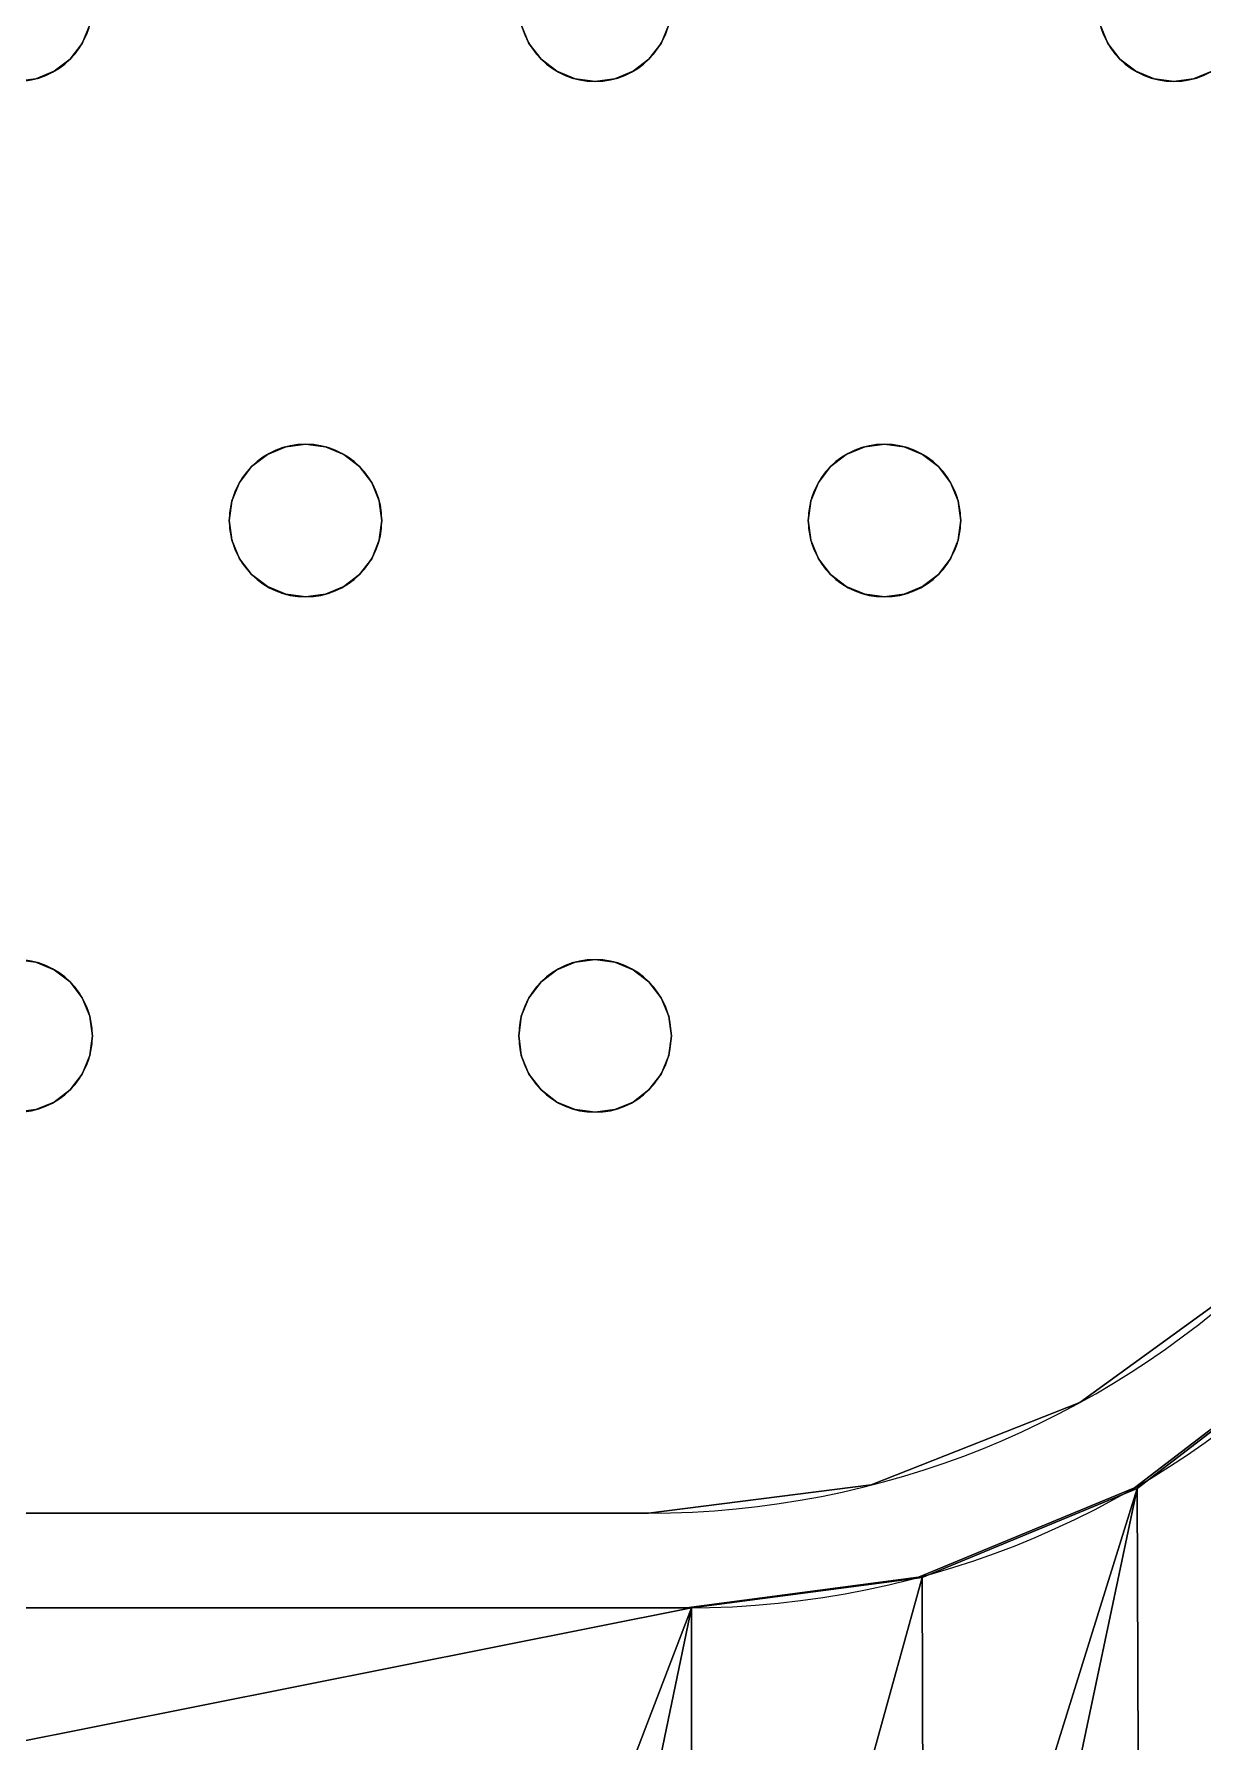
# Model space of a CAD drawing. Header units: millimetres. Extents: x -1 to 1601, y -701 to 1.
# Drawn here: x 1443.1 to 1504.3, y -405 to -315.5 of the extents above; entities that cross this region are included whole.
import ezdxf

# ---------------------------------------------------------------- set-up
doc = ezdxf.new("R2010")
doc.units = ezdxf.units.MM
doc.layers.add('IQ_200_3D', color=1, linetype='Continuous')
doc.layers.add('IQ_204_2D', color=7, linetype='Continuous')

msp = doc.modelspace()

# ---------------------------------------------------------------- linework, layer by layer
at = {"layer": 'IQ_200_3D', "lineweight": 18}
for points, invisible_edges in [([(122.762, -68.034, 850), (1477.238, -68.034, 850), (1477.238, -397.966, 850), (122.762, -397.966, 850)], 10), ([(122.762, -68.034, 860), (122.762, -397.966, 860), (1477.238, -397.966, 860), (1477.238, -68.034, 860)], 5), ([(1524.204, -351, 850), (1489.393, -396.366, 850), (1477.238, -397.966, 850), (1477.238, -68.034, 850)], 13), ([(1477.238, -68.034, 850), (1489.393, -69.634, 850), (1524.204, -115, 850), (1524.204, -351, 850)], 10), ([(1477.238, -397.966, 860), (1524.204, -351, 860), (1524.204, -115, 860), (1477.238, -68.034, 860)], 13), ([(1445.582, -316, 890), (1445.981, -315.035, 890), (1445.981, -315.035, 888), (1445.582, -316, 888)], 10), ([(1445.582, -316, 888), (1445.981, -315.035, 888), (1468.587, -315.035, 888), (1468.987, -316, 888)], 10), ([(1468.587, -315.035, 890), (1445.981, -315.035, 890), (1445.582, -316, 890), (1468.987, -316, 890)], 5), ([(1468.587, -315.035, 890), (1468.987, -316, 890), (1468.987, -316, 888), (1468.587, -315.035, 888)], 10), ([(1475.915, -316, 890), (1476.315, -315.035, 890), (1476.315, -315.035, 888), (1475.915, -316, 888)], 10), ([(1475.915, -316, 888), (1476.315, -315.035, 888), (1498.921, -315.035, 888), (1499.32, -316, 888)], 10), ([(1475.915, -316, 890), (1499.32, -316, 890), (1498.921, -315.035, 890), (1476.315, -315.035, 890)], 5), ([(1498.921, -315.035, 890), (1499.32, -316, 890), (1499.32, -316, 888), (1498.921, -315.035, 888)], 10), ([(1444.946, -316.828, 890), (1445.582, -316, 890), (1445.582, -316, 888), (1444.946, -316.828, 888)], 10), ([(1457.284, -337, 888), (1444.946, -316.828, 888), (1445.582, -316, 888), (1468.987, -316, 888)], 13), ([(1457.284, -337, 890), (1445.582, -316, 890), (1444.946, -316.828, 890), (1456.249, -337.136, 890)], 5), ([(1457.284, -337, 890), (1469.623, -316.828, 890), (1468.987, -316, 890), (1445.582, -316, 890)], 13), ([(1469.623, -316.828, 888), (1458.32, -337.136, 888), (1457.284, -337, 888), (1468.987, -316, 888)], 5), ([(1468.987, -316, 890), (1469.623, -316.828, 890), (1469.623, -316.828, 888), (1468.987, -316, 888)], 10), ([(1475.279, -316.828, 890), (1475.915, -316, 890), (1475.915, -316, 888), (1475.279, -316.828, 888)], 10), ([(1487.618, -337, 888), (1475.279, -316.828, 888), (1475.915, -316, 888), (1499.32, -316, 888)], 13), ([(1487.618, -337, 890), (1499.32, -316, 890), (1475.915, -316, 890), (1475.279, -316.828, 890)], 11), ([(1499.956, -316.828, 888), (1488.653, -337.136, 888), (1487.618, -337, 888), (1499.32, -316, 888)], 5), ([(1499.956, -316.828, 890), (1499.32, -316, 890), (1487.618, -337, 890)], 14), ([(1499.32, -316, 890), (1499.956, -316.828, 890), (1499.956, -316.828, 888), (1499.32, -316, 888)], 10), ([(1443.153, -317.864, 890), (1444.118, -317.464, 890), (1444.118, -317.464, 888), (1443.153, -317.864, 888)], 10), ([(1443.153, -317.864, 888), (1444.118, -317.464, 888), (1455.284, -337.536, 888), (1454.456, -338.172, 888)], 10), ([(1455.284, -337.536, 890), (1444.118, -317.464, 890), (1443.153, -317.864, 890), (1454.456, -338.172, 890)], 5), ([(1444.118, -317.464, 890), (1444.946, -316.828, 890), (1444.946, -316.828, 888), (1444.118, -317.464, 888)], 10), ([(1444.118, -317.464, 888), (1444.946, -316.828, 888), (1456.249, -337.136, 888), (1455.284, -337.536, 888)], 10), ([(1456.249, -337.136, 890), (1444.946, -316.828, 890), (1444.118, -317.464, 890), (1455.284, -337.536, 890)], 5), ([(1457.284, -337, 888), (1456.249, -337.136, 888), (1444.946, -316.828, 888)], 14), ([(1458.32, -337.136, 890), (1470.451, -317.464, 890), (1469.623, -316.828, 890), (1457.284, -337, 890)], 5), ([(1470.451, -317.464, 888), (1459.284, -337.536, 888), (1458.32, -337.136, 888), (1469.623, -316.828, 888)], 5), ([(1459.284, -337.536, 890), (1471.416, -317.864, 890), (1470.451, -317.464, 890), (1458.32, -337.136, 890)], 5), ([(1459.284, -337.536, 888), (1470.451, -317.464, 888), (1471.416, -317.864, 888)], 13), ([(1469.623, -316.828, 890), (1470.451, -317.464, 890), (1470.451, -317.464, 888), (1469.623, -316.828, 888)], 10), ([(1470.451, -317.464, 890), (1471.416, -317.864, 890), (1471.416, -317.864, 888), (1470.451, -317.464, 888)], 10), ([(1473.486, -317.864, 890), (1474.451, -317.464, 890), (1474.451, -317.464, 888), (1473.486, -317.864, 888)], 10), ([(1485.618, -337.536, 888), (1473.486, -317.864, 888), (1474.451, -317.464, 888), (1486.582, -337.136, 888)], 5), ([(1474.451, -317.464, 890), (1473.486, -317.864, 890), (1485.618, -337.536, 890), (1486.582, -337.136, 890)], 10), ([(1474.451, -317.464, 890), (1475.279, -316.828, 890), (1475.279, -316.828, 888), (1474.451, -317.464, 888)], 10), ([(1486.582, -337.136, 888), (1474.451, -317.464, 888), (1475.279, -316.828, 888), (1487.618, -337, 888)], 5), ([(1486.582, -337.136, 890), (1487.618, -337, 890), (1475.279, -316.828, 890), (1474.451, -317.464, 890)], 10), ([(1488.653, -337.136, 890), (1500.784, -317.464, 890), (1499.956, -316.828, 890), (1487.618, -337, 890)], 5), ([(1488.653, -337.136, 888), (1499.956, -316.828, 888), (1500.784, -317.464, 888), (1489.618, -337.536, 888)], 5), ([(1500.784, -317.464, 890), (1488.653, -337.136, 890), (1489.618, -337.536, 890), (1501.749, -317.864, 890)], 5), ([(1489.618, -337.536, 888), (1500.784, -317.464, 888), (1501.749, -317.864, 888), (1490.446, -338.172, 888)], 5), ([(1503.82, -317.864, 888), (1504.784, -317.464, 888), (1522.151, -349.072, 888), (1491.481, -339.965, 888)], 14), ([(1522.151, -349.072, 890), (1504.784, -317.464, 890), (1503.82, -317.864, 890), (1491.481, -339.965, 890)], 13), ([(1499.956, -316.828, 890), (1500.784, -317.464, 890), (1500.784, -317.464, 888), (1499.956, -316.828, 888)], 10), ([(1500.784, -317.464, 890), (1501.749, -317.864, 890), (1501.749, -317.864, 888), (1500.784, -317.464, 888)], 10), ([(1503.82, -317.864, 890), (1504.784, -317.464, 890), (1504.784, -317.464, 888), (1503.82, -317.864, 888)], 10), ([(1453.82, -339, 888), (1430.815, -339.965, 888), (1430.415, -339, 888), (1442.118, -318, 888)], 13), ([(1430.415, -339, 890), (1430.815, -339.965, 890), (1453.82, -339, 890), (1442.118, -318, 890)], 14), ([(1443.153, -317.864, 888), (1442.118, -318, 888), (1442.118, -318, 890), (1443.153, -317.864, 890)], 10), ([(1442.118, -318, 888), (1443.153, -317.864, 888), (1454.456, -338.172, 888), (1453.82, -339, 888)], 10), ([(1454.456, -338.172, 890), (1443.153, -317.864, 890), (1442.118, -318, 890), (1453.82, -339, 890)], 5), ([(1460.113, -338.172, 888), (1459.284, -337.536, 888), (1471.416, -317.864, 888), (1472.451, -318, 888)], 10), ([(1460.113, -338.172, 890), (1471.416, -317.864, 890), (1459.284, -337.536, 890)], 3), ([(1472.451, -318, 890), (1471.416, -317.864, 890), (1460.113, -338.172, 890), (1460.748, -339, 890)], 10), ([(1460.748, -339, 888), (1460.113, -338.172, 888), (1472.451, -318, 888), (1484.153, -339, 888)], 14), ([(1472.451, -318, 890), (1460.748, -339, 890), (1484.153, -339, 890), (1484.789, -338.172, 890)], 11), ([(1472.451, -318, 888), (1471.416, -317.864, 888), (1471.416, -317.864, 890), (1472.451, -318, 890)], 10), ([(1473.486, -317.864, 888), (1472.451, -318, 888), (1472.451, -318, 890), (1473.486, -317.864, 890)], 10), ([(1472.451, -318, 888), (1473.486, -317.864, 888), (1484.789, -338.172, 888), (1484.153, -339, 888)], 10), ([(1473.486, -317.864, 890), (1472.451, -318, 890), (1484.789, -338.172, 890), (1485.618, -337.536, 890)], 10), ([(1484.789, -338.172, 888), (1473.486, -317.864, 888), (1485.618, -337.536, 888)], 3), ([(1501.749, -317.864, 890), (1489.618, -337.536, 890), (1490.446, -338.172, 890)], 13), ([(1502.784, -318, 888), (1503.82, -317.864, 888), (1491.082, -339, 888), (1490.446, -338.172, 888)], 10), ([(1502.784, -318, 888), (1490.446, -338.172, 888), (1501.749, -317.864, 888)], 3), ([(1490.446, -338.172, 890), (1491.082, -339, 890), (1502.784, -318, 890), (1501.749, -317.864, 890)], 10), ([(1491.082, -339, 888), (1503.82, -317.864, 888), (1491.481, -339.965, 888)], 3), ([(1491.082, -339, 890), (1491.481, -339.965, 890), (1503.82, -317.864, 890), (1502.784, -318, 890)], 10), ([(1502.784, -318, 888), (1501.749, -317.864, 888), (1501.749, -317.864, 890), (1502.784, -318, 890)], 10), ([(1503.82, -317.864, 888), (1502.784, -318, 888), (1502.784, -318, 890), (1503.82, -317.864, 890)], 10), ([(1456.249, -337.136, 890), (1455.284, -337.536, 890), (1455.284, -337.536, 888), (1456.249, -337.136, 888)], 10), ([(1456.249, -337.136, 888), (1457.284, -337, 888), (1457.284, -337, 890), (1456.249, -337.136, 890)], 10), ([(1457.284, -337, 888), (1458.32, -337.136, 888), (1458.32, -337.136, 890), (1457.284, -337, 890)], 10), ([(1459.284, -337.536, 890), (1458.32, -337.136, 890), (1458.32, -337.136, 888), (1459.284, -337.536, 888)], 10), ([(1486.582, -337.136, 890), (1485.618, -337.536, 890), (1485.618, -337.536, 888), (1486.582, -337.136, 888)], 10), ([(1486.582, -337.136, 888), (1487.618, -337, 888), (1487.618, -337, 890), (1486.582, -337.136, 890)], 10), ([(1487.618, -337, 888), (1488.653, -337.136, 888), (1488.653, -337.136, 890), (1487.618, -337, 890)], 10), ([(1489.618, -337.536, 890), (1488.653, -337.136, 890), (1488.653, -337.136, 888), (1489.618, -337.536, 888)], 10), ([(1454.456, -338.172, 890), (1453.82, -339, 890), (1453.82, -339, 888), (1454.456, -338.172, 888)], 10), ([(1455.284, -337.536, 890), (1454.456, -338.172, 890), (1454.456, -338.172, 888), (1455.284, -337.536, 888)], 10), ([(1460.113, -338.172, 890), (1459.284, -337.536, 890), (1459.284, -337.536, 888), (1460.113, -338.172, 888)], 10), ([(1460.748, -339, 890), (1460.113, -338.172, 890), (1460.113, -338.172, 888), (1460.748, -339, 888)], 10), ([(1484.789, -338.172, 890), (1484.153, -339, 890), (1484.153, -339, 888), (1484.789, -338.172, 888)], 10), ([(1485.618, -337.536, 890), (1484.789, -338.172, 890), (1484.789, -338.172, 888), (1485.618, -337.536, 888)], 10), ([(1490.446, -338.172, 890), (1489.618, -337.536, 890), (1489.618, -337.536, 888), (1490.446, -338.172, 888)], 10), ([(1491.082, -339, 890), (1490.446, -338.172, 890), (1490.446, -338.172, 888), (1491.082, -339, 888)], 10), ([(1453.421, -339.965, 888), (1430.951, -341, 888), (1430.815, -339.965, 888), (1453.82, -339, 888)], 5), ([(1453.421, -339.965, 890), (1453.82, -339, 890), (1430.815, -339.965, 890), (1430.951, -341, 890)], 10), ([(1453.82, -339, 890), (1453.421, -339.965, 890), (1453.421, -339.965, 888), (1453.82, -339, 888)], 10), ([(1461.148, -339.965, 890), (1460.748, -339, 890), (1460.748, -339, 888), (1461.148, -339.965, 888)], 10), ([(1461.148, -339.965, 888), (1460.748, -339, 888), (1484.153, -339, 888), (1483.754, -339.965, 888)], 10), ([(1461.148, -339.965, 890), (1483.754, -339.965, 890), (1484.153, -339, 890), (1460.748, -339, 890)], 5), ([(1484.153, -339, 890), (1483.754, -339.965, 890), (1483.754, -339.965, 888), (1484.153, -339, 888)], 10), ([(1491.481, -339.965, 890), (1491.082, -339, 890), (1491.082, -339, 888), (1491.481, -339.965, 888)], 10), ([(1430.951, -341, 888), (1453.421, -339.965, 888), (1453.284, -341, 888), (1430.815, -342.035, 888)], 5), ([(1453.284, -341, 890), (1453.421, -339.965, 890), (1430.951, -341, 890), (1430.815, -342.035, 890)], 10), ([(1453.421, -339.965, 890), (1453.284, -341, 890), (1453.284, -341, 888), (1453.421, -339.965, 888)], 8), ([(1461.284, -341, 890), (1461.148, -339.965, 890), (1461.148, -339.965, 888), (1461.284, -341, 888)], 2), ([(1461.284, -341, 888), (1461.148, -339.965, 888), (1483.754, -339.965, 888), (1483.618, -341, 888)], 10), ([(1483.754, -339.965, 890), (1461.148, -339.965, 890), (1461.284, -341, 890), (1483.618, -341, 890)], 5), ([(1483.754, -339.965, 890), (1483.618, -341, 890), (1483.618, -341, 888), (1483.754, -339.965, 888)], 8), ([(1491.618, -341, 890), (1491.481, -339.965, 890), (1491.481, -339.965, 888), (1491.618, -341, 888)], 2), ([(1491.618, -341, 888), (1491.481, -339.965, 888), (1522.151, -349.072, 888)], 14), ([(1491.618, -341, 890), (1522.151, -349.072, 890), (1491.481, -339.965, 890)], 3), ([(1453.421, -342.035, 888), (1430.815, -342.035, 888), (1453.284, -341, 888)], 3), ([(1453.421, -342.035, 890), (1453.284, -341, 890), (1430.815, -342.035, 890)], 14), ([(1453.284, -341, 890), (1453.421, -342.035, 890), (1453.421, -342.035, 888), (1453.284, -341, 888)], 2), ([(1461.148, -342.035, 890), (1461.284, -341, 890), (1461.284, -341, 888), (1461.148, -342.035, 888)], 8), ([(1461.148, -342.035, 888), (1461.284, -341, 888), (1483.618, -341, 888), (1483.754, -342.035, 888)], 10), ([(1461.148, -342.035, 890), (1483.754, -342.035, 890), (1483.618, -341, 890), (1461.284, -341, 890)], 5), ([(1483.618, -341, 890), (1483.754, -342.035, 890), (1483.754, -342.035, 888), (1483.618, -341, 888)], 2), ([(1491.481, -342.035, 890), (1491.618, -341, 890), (1491.618, -341, 888), (1491.481, -342.035, 888)], 8), ([(1491.481, -342.035, 888), (1491.618, -341, 888), (1522.151, -349.072, 888)], 14), ([(1491.618, -341, 890), (1491.481, -342.035, 890), (1522.151, -349.072, 890)], 14), ([(1430.415, -343, 888), (1430.815, -342.035, 888), (1453.421, -342.035, 888), (1453.82, -343, 888)], 10), ([(1430.415, -343, 890), (1453.82, -343, 890), (1453.421, -342.035, 890), (1430.815, -342.035, 890)], 5), ([(1453.421, -342.035, 890), (1453.82, -343, 890), (1453.82, -343, 888), (1453.421, -342.035, 888)], 10), ([(1460.748, -343, 890), (1461.148, -342.035, 890), (1461.148, -342.035, 888), (1460.748, -343, 888)], 10), ([(1460.748, -343, 888), (1483.754, -342.035, 888), (1484.153, -343, 888), (1472.451, -364, 888)], 13), ([(1461.148, -342.035, 888), (1483.754, -342.035, 888), (1460.748, -343, 888)], 3), ([(1484.153, -343, 890), (1483.754, -342.035, 890), (1460.748, -343, 890), (1472.451, -364, 890)], 14), ([(1461.148, -342.035, 890), (1460.748, -343, 890), (1483.754, -342.035, 890)], 14), ([(1483.754, -342.035, 890), (1484.153, -343, 890), (1484.153, -343, 888), (1483.754, -342.035, 888)], 10), ([(1491.082, -343, 890), (1491.481, -342.035, 890), (1491.481, -342.035, 888), (1491.082, -343, 888)], 10), ([(1491.082, -343, 888), (1491.481, -342.035, 888), (1522.151, -349.072, 888)], 14), ([(1491.481, -342.035, 890), (1491.082, -343, 890), (1522.151, -349.072, 890)], 14), ([(1442.118, -364, 888), (1429.779, -343.828, 888), (1430.415, -343, 888), (1453.82, -343, 888)], 13), ([(1430.415, -343, 890), (1429.779, -343.828, 890), (1442.118, -364, 890), (1453.82, -343, 890)], 14), ([(1453.82, -343, 888), (1454.456, -343.828, 888), (1442.118, -364, 888)], 14), ([(1454.456, -343.828, 890), (1453.82, -343, 890), (1442.118, -364, 890), (1443.153, -364.136, 890)], 10), ([(1453.82, -343, 890), (1454.456, -343.828, 890), (1454.456, -343.828, 888), (1453.82, -343, 888)], 10), ([(1460.113, -343.828, 890), (1460.748, -343, 890), (1460.748, -343, 888), (1460.113, -343.828, 888)], 10), ([(1460.113, -343.828, 888), (1460.748, -343, 888), (1472.451, -364, 888), (1471.416, -364.136, 888)], 10), ([(1472.451, -364, 890), (1460.748, -343, 890), (1460.113, -343.828, 890)], 13), ([(1484.789, -343.828, 888), (1473.486, -364.136, 888), (1472.451, -364, 888), (1484.153, -343, 888)], 5), ([(1484.789, -343.828, 890), (1484.153, -343, 890), (1472.451, -364, 890), (1473.486, -364.136, 890)], 10), ([(1484.153, -343, 890), (1484.789, -343.828, 890), (1484.789, -343.828, 888), (1484.153, -343, 888)], 10), ([(1490.446, -343.828, 890), (1491.082, -343, 890), (1491.082, -343, 888), (1490.446, -343.828, 888)], 10), ([(1519.92, -360.62, 888), (1490.446, -343.828, 888), (1491.082, -343, 888), (1522.151, -349.072, 888)], 5), ([(1491.082, -343, 890), (1490.446, -343.828, 890), (1519.92, -360.62, 890), (1522.151, -349.072, 890)], 10), ([(1454.456, -343.828, 888), (1455.284, -344.464, 888), (1443.153, -364.136, 888), (1442.118, -364, 888)], 10), ([(1455.284, -344.464, 890), (1454.456, -343.828, 890), (1443.153, -364.136, 890), (1444.118, -364.536, 890)], 10), ([(1454.456, -343.828, 890), (1455.284, -344.464, 890), (1455.284, -344.464, 888), (1454.456, -343.828, 888)], 10), ([(1459.284, -344.464, 890), (1460.113, -343.828, 890), (1460.113, -343.828, 888), (1459.284, -344.464, 888)], 10), ([(1460.113, -343.828, 888), (1471.416, -364.136, 888), (1459.284, -344.464, 888)], 3), ([(1471.416, -364.136, 890), (1472.451, -364, 890), (1460.113, -343.828, 890), (1459.284, -344.464, 890)], 10), ([(1485.618, -344.464, 888), (1474.451, -364.536, 888), (1473.486, -364.136, 888), (1484.789, -343.828, 888)], 5), ([(1473.486, -364.136, 890), (1485.618, -344.464, 890), (1484.789, -343.828, 890)], 13), ([(1484.789, -343.828, 890), (1485.618, -344.464, 890), (1485.618, -344.464, 888), (1484.789, -343.828, 888)], 10), ([(1489.618, -344.464, 890), (1490.446, -343.828, 890), (1490.446, -343.828, 888), (1489.618, -344.464, 888)], 10), ([(1514.891, -371.252, 888), (1489.618, -344.464, 888), (1490.446, -343.828, 888), (1519.92, -360.62, 888)], 5), ([(1514.891, -371.252, 890), (1519.92, -360.62, 890), (1490.446, -343.828, 890), (1489.618, -344.464, 890)], 10), ([(1455.284, -344.464, 888), (1456.249, -344.864, 888), (1444.118, -364.536, 888), (1443.153, -364.136, 888)], 10), ([(1456.249, -344.864, 890), (1455.284, -344.464, 890), (1444.118, -364.536, 890), (1444.946, -365.172, 890)], 10), ([(1456.249, -344.864, 888), (1457.284, -345, 888), (1444.946, -365.172, 888), (1444.118, -364.536, 888)], 10), ([(1444.946, -365.172, 890), (1457.284, -345, 890), (1456.249, -344.864, 890)], 13), ([(1444.946, -365.172, 888), (1457.284, -345, 888), (1445.582, -366, 888)], 3), ([(1445.582, -366, 890), (1468.987, -366, 890), (1457.284, -345, 890), (1444.946, -365.172, 890)], 7), ([(1445.582, -366, 888), (1457.284, -345, 888), (1468.987, -366, 888), (1445.981, -366.965, 888)], 7), ([(1455.284, -344.464, 890), (1456.249, -344.864, 890), (1456.249, -344.864, 888), (1455.284, -344.464, 888)], 10), ([(1457.284, -345, 888), (1456.249, -344.864, 888), (1456.249, -344.864, 890), (1457.284, -345, 890)], 10), ([(1458.32, -344.864, 888), (1457.284, -345, 888), (1457.284, -345, 890), (1458.32, -344.864, 890)], 10), ([(1469.623, -365.172, 888), (1457.284, -345, 888), (1458.32, -344.864, 888), (1470.451, -364.536, 888)], 5), ([(1457.284, -345, 890), (1468.987, -366, 890), (1469.623, -365.172, 890), (1458.32, -344.864, 890)], 5), ([(1469.623, -365.172, 888), (1468.987, -366, 888), (1457.284, -345, 888)], 14), ([(1458.32, -344.864, 890), (1459.284, -344.464, 890), (1459.284, -344.464, 888), (1458.32, -344.864, 888)], 10), ([(1470.451, -364.536, 888), (1458.32, -344.864, 888), (1459.284, -344.464, 888), (1471.416, -364.136, 888)], 5), ([(1458.32, -344.864, 890), (1469.623, -365.172, 890), (1470.451, -364.536, 890), (1459.284, -344.464, 890)], 5), ([(1459.284, -344.464, 890), (1470.451, -364.536, 890), (1471.416, -364.136, 890)], 13), ([(1474.451, -364.536, 890), (1486.582, -344.864, 890), (1485.618, -344.464, 890), (1473.486, -364.136, 890)], 5), ([(1486.582, -344.864, 888), (1474.451, -364.536, 888), (1485.618, -344.464, 888)], 3), ([(1486.582, -344.864, 888), (1487.618, -345, 888), (1475.279, -365.172, 888), (1474.451, -364.536, 888)], 10), ([(1475.279, -365.172, 890), (1487.618, -345, 890), (1486.582, -344.864, 890), (1474.451, -364.536, 890)], 5), ([(1487.618, -345, 888), (1488.653, -344.864, 888), (1475.915, -366, 888), (1475.279, -365.172, 888)], 10), ([(1475.915, -366, 890), (1488.653, -344.864, 890), (1487.618, -345, 890), (1475.279, -365.172, 890)], 5), ([(1476.315, -366.965, 888), (1475.915, -366, 888), (1488.653, -344.864, 888), (1507.381, -380.303, 888)], 14), ([(1476.315, -366.965, 890), (1507.381, -380.303, 890), (1488.653, -344.864, 890), (1475.915, -366, 890)], 7), ([(1485.618, -344.464, 890), (1486.582, -344.864, 890), (1486.582, -344.864, 888), (1485.618, -344.464, 888)], 10), ([(1487.618, -345, 888), (1486.582, -344.864, 888), (1486.582, -344.864, 890), (1487.618, -345, 890)], 10), ([(1488.653, -344.864, 888), (1487.618, -345, 888), (1487.618, -345, 890), (1488.653, -344.864, 890)], 10), ([(1488.653, -344.864, 890), (1489.618, -344.464, 890), (1489.618, -344.464, 888), (1488.653, -344.864, 888)], 10), ([(1488.653, -344.864, 888), (1489.618, -344.464, 888), (1514.891, -371.252, 888), (1507.381, -380.303, 888)], 10), ([(1514.891, -371.252, 890), (1489.618, -344.464, 890), (1488.653, -344.864, 890), (1507.381, -380.303, 890)], 5), ([(1524.204, -351, 860), (1477.238, -397.966, 860), (1517.911, -374.483, 860), (1522.603, -363.156, 860)], 3), ([(1524.204, -351, 850), (1522.603, -363.156, 850), (1517.911, -374.483, 850), (1489.393, -396.366, 850)], 12), ([(1442.118, -364, 888), (1443.153, -364.136, 888), (1443.153, -364.136, 890), (1442.118, -364, 890)], 10), ([(1444.118, -364.536, 890), (1443.153, -364.136, 890), (1443.153, -364.136, 888), (1444.118, -364.536, 888)], 10), ([(1471.416, -364.136, 890), (1470.451, -364.536, 890), (1470.451, -364.536, 888), (1471.416, -364.136, 888)], 10), ([(1471.416, -364.136, 888), (1472.451, -364, 888), (1472.451, -364, 890), (1471.416, -364.136, 890)], 10), ([(1472.451, -364, 888), (1473.486, -364.136, 888), (1473.486, -364.136, 890), (1472.451, -364, 890)], 10), ([(1474.451, -364.536, 890), (1473.486, -364.136, 890), (1473.486, -364.136, 888), (1474.451, -364.536, 888)], 10), ([(1444.946, -365.172, 890), (1444.118, -364.536, 890), (1444.118, -364.536, 888), (1444.946, -365.172, 888)], 10), ([(1470.451, -364.536, 890), (1469.623, -365.172, 890), (1469.623, -365.172, 888), (1470.451, -364.536, 888)], 10), ([(1475.279, -365.172, 890), (1474.451, -364.536, 890), (1474.451, -364.536, 888), (1475.279, -365.172, 888)], 10), ([(1445.582, -366, 890), (1444.946, -365.172, 890), (1444.946, -365.172, 888), (1445.582, -366, 888)], 10), ([(1469.623, -365.172, 890), (1468.987, -366, 890), (1468.987, -366, 888), (1469.623, -365.172, 888)], 10), ([(1475.915, -366, 890), (1475.279, -365.172, 890), (1475.279, -365.172, 888), (1475.915, -366, 888)], 10), ([(1445.981, -366.965, 890), (1445.582, -366, 890), (1445.582, -366, 888), (1445.981, -366.965, 888)], 10), ([(1445.981, -366.965, 890), (1468.587, -366.965, 890), (1468.987, -366, 890), (1445.582, -366, 890)], 5), ([(1468.587, -366.965, 888), (1446.118, -368, 888), (1445.981, -366.965, 888), (1468.987, -366, 888)], 5), ([(1468.987, -366, 890), (1468.587, -366.965, 890), (1468.587, -366.965, 888), (1468.987, -366, 888)], 10), ([(1476.315, -366.965, 890), (1475.915, -366, 890), (1475.915, -366, 888), (1476.315, -366.965, 888)], 10), ([(1446.118, -368, 890), (1445.981, -366.965, 890), (1445.981, -366.965, 888), (1446.118, -368, 888)], 2), ([(1468.451, -368, 888), (1445.981, -369.035, 888), (1446.118, -368, 888), (1468.587, -366.965, 888)], 5), ([(1446.118, -368, 890), (1468.451, -368, 890), (1468.587, -366.965, 890), (1445.981, -366.965, 890)], 5), ([(1468.587, -366.965, 890), (1468.451, -368, 890), (1468.451, -368, 888), (1468.587, -366.965, 888)], 8), ([(1476.451, -368, 890), (1476.315, -366.965, 890), (1476.315, -366.965, 888), (1476.451, -368, 888)], 2), ([(1476.451, -368, 888), (1476.315, -366.965, 888), (1507.381, -380.303, 888)], 14), ([(1476.451, -368, 890), (1507.381, -380.303, 890), (1476.315, -366.965, 890)], 3), ([(1468.587, -369.035, 888), (1445.582, -370, 888), (1445.981, -369.035, 888), (1468.451, -368, 888)], 5), ([(1445.981, -369.035, 890), (1446.118, -368, 890), (1446.118, -368, 888), (1445.981, -369.035, 888)], 8), ([(1445.981, -369.035, 890), (1468.587, -369.035, 890), (1468.451, -368, 890), (1446.118, -368, 890)], 5), ([(1468.451, -368, 890), (1468.587, -369.035, 890), (1468.587, -369.035, 888), (1468.451, -368, 888)], 2), ([(1476.315, -369.035, 890), (1476.451, -368, 890), (1476.451, -368, 888), (1476.315, -369.035, 888)], 8), ([(1476.315, -369.035, 888), (1476.451, -368, 888), (1507.381, -380.303, 888), (1497.858, -387.206, 888)], 10), ([(1507.381, -380.303, 890), (1476.451, -368, 890), (1476.315, -369.035, 890), (1497.858, -387.206, 890)], 5), ([(1445.582, -370, 890), (1445.981, -369.035, 890), (1445.981, -369.035, 888), (1445.582, -370, 888)], 10), ([(1468.987, -370, 888), (1445.582, -370, 888), (1468.587, -369.035, 888)], 3), ([(1445.582, -370, 890), (1468.987, -370, 890), (1468.587, -369.035, 890), (1445.981, -369.035, 890)], 5), ([(1468.587, -369.035, 890), (1468.987, -370, 890), (1468.987, -370, 888), (1468.587, -369.035, 888)], 10), ([(1475.915, -370, 890), (1476.315, -369.035, 890), (1476.315, -369.035, 888), (1475.915, -370, 888)], 10), ([(1475.915, -370, 888), (1476.315, -369.035, 888), (1497.858, -387.206, 888), (1486.92, -391.529, 888)], 10), ([(1475.915, -370, 890), (1497.858, -387.206, 890), (1476.315, -369.035, 890)], 3), ([(1444.946, -370.828, 890), (1445.582, -370, 890), (1445.582, -370, 888), (1444.946, -370.828, 888)], 10), ([(1444.946, -370.828, 888), (1445.582, -370, 888), (1468.987, -370, 888), (1469.623, -370.828, 888)], 10), ([(1444.946, -370.828, 890), (1475.251, -393, 890), (1469.623, -370.828, 890), (1468.987, -370, 890)], 11), ([(1445.582, -370, 890), (1444.946, -370.828, 890), (1468.987, -370, 890)], 14), ([(1468.987, -370, 890), (1469.623, -370.828, 890), (1469.623, -370.828, 888), (1468.987, -370, 888)], 10), ([(1475.279, -370.828, 890), (1475.915, -370, 890), (1475.915, -370, 888), (1475.279, -370.828, 888)], 10), ([(1475.279, -370.828, 888), (1475.915, -370, 888), (1486.92, -391.529, 888)], 14), ([(1475.915, -370, 890), (1475.279, -370.828, 890), (1486.92, -391.529, 890), (1497.858, -387.206, 890)], 10), ([(1444.118, -371.464, 890), (1444.946, -370.828, 890), (1444.946, -370.828, 888), (1444.118, -371.464, 888)], 10), ([(1444.118, -371.464, 888), (1444.946, -370.828, 888), (1475.251, -393, 888)], 14), ([(1444.946, -370.828, 890), (1444.118, -371.464, 890), (1475.251, -393, 890)], 14), ([(1469.623, -370.828, 888), (1470.451, -371.464, 888), (1475.251, -393, 888), (1444.946, -370.828, 888)], 14), ([(1469.623, -370.828, 890), (1470.451, -371.464, 890), (1470.451, -371.464, 888), (1469.623, -370.828, 888)], 10), ([(1475.251, -393, 890), (1470.451, -371.464, 890), (1469.623, -370.828, 890)], 13), ([(1474.451, -371.464, 890), (1475.279, -370.828, 890), (1475.279, -370.828, 888), (1474.451, -371.464, 888)], 10), ([(1474.451, -371.464, 888), (1475.279, -370.828, 888), (1486.92, -391.529, 888)], 14), ([(1486.92, -391.529, 890), (1475.279, -370.828, 890), (1474.451, -371.464, 890)], 13), ([(1138.784, -372, 888), (1475.251, -393, 888), (810.251, -393, 888), (1108.451, -372, 888)], 13), ([(810.251, -393, 890), (1475.251, -393, 890), (1138.784, -372, 890), (1108.451, -372, 890)], 14), ([(1169.118, -372, 890), (1168.082, -371.864, 890), (1138.784, -372, 890), (1475.251, -393, 890)], 14), ([(1475.251, -393, 888), (1138.784, -372, 888), (1169.118, -372, 888), (1199.451, -372, 888)], 15), ([(1199.451, -372, 890), (1198.416, -371.864, 890), (1169.118, -372, 890), (1475.251, -393, 890)], 14), ([(1229.784, -372, 890), (1228.749, -371.864, 890), (1199.451, -372, 890), (1475.251, -393, 890)], 14), ([(1475.251, -393, 888), (1199.451, -372, 888), (1229.784, -372, 888), (1260.118, -372, 888)], 15), ([(1475.251, -393, 890), (1290.451, -372, 890), (1260.118, -372, 890), (1229.784, -372, 890)], 15), ([(1475.251, -393, 888), (1260.118, -372, 888), (1290.451, -372, 888), (1320.784, -372, 888)], 15), ([(1320.784, -372, 890), (1319.749, -371.864, 890), (1290.451, -372, 890), (1475.251, -393, 890)], 14), ([(1351.118, -372, 888), (1475.251, -393, 888), (1320.784, -372, 888), (1350.082, -371.864, 888)], 7), ([(1320.784, -372, 890), (1475.251, -393, 890), (1351.118, -372, 890), (1350.082, -371.864, 890)], 11), ([(1351.118, -372, 888), (1380.416, -371.864, 888), (1381.451, -372, 888), (1475.251, -393, 888)], 13), ([(1381.451, -372, 890), (1380.416, -371.864, 890), (1351.118, -372, 890), (1475.251, -393, 890)], 14), ([(1381.451, -372, 888), (1411.784, -372, 888), (1475.251, -393, 888)], 15), ([(1411.784, -372, 890), (1381.451, -372, 890), (1475.251, -393, 890)], 15), ([(1475.251, -393, 888), (1411.784, -372, 888), (1412.82, -371.864, 888), (1441.082, -371.864, 888)], 13), ([(1412.82, -371.864, 890), (1411.784, -372, 890), (1475.251, -393, 890)], 14), ([(1441.082, -371.864, 890), (1412.82, -371.864, 890), (1475.251, -393, 890), (1442.118, -372, 890)], 7), ([(1441.082, -371.864, 888), (1442.118, -372, 888), (1475.251, -393, 888)], 14), ([(1443.153, -371.864, 888), (1442.118, -372, 888), (1442.118, -372, 890), (1443.153, -371.864, 890)], 10), ([(1442.118, -372, 888), (1443.153, -371.864, 888), (1475.251, -393, 888)], 14), ([(1443.153, -371.864, 890), (1442.118, -372, 890), (1475.251, -393, 890)], 14), ([(1443.153, -371.864, 890), (1444.118, -371.464, 890), (1444.118, -371.464, 888), (1443.153, -371.864, 888)], 10), ([(1443.153, -371.864, 888), (1444.118, -371.464, 888), (1475.251, -393, 888)], 14), ([(1444.118, -371.464, 890), (1443.153, -371.864, 890), (1475.251, -393, 890)], 14), ([(1470.451, -371.464, 890), (1471.416, -371.864, 890), (1471.416, -371.864, 888), (1470.451, -371.464, 888)], 10), ([(1470.451, -371.464, 888), (1471.416, -371.864, 888), (1475.251, -393, 888)], 14), ([(1471.416, -371.864, 890), (1470.451, -371.464, 890), (1475.251, -393, 890)], 14), ([(1472.451, -372, 888), (1471.416, -371.864, 888), (1471.416, -371.864, 890), (1472.451, -372, 890)], 10), ([(1471.416, -371.864, 888), (1472.451, -372, 888), (1475.251, -393, 888)], 14), ([(1472.451, -372, 890), (1471.416, -371.864, 890), (1475.251, -393, 890)], 14), ([(1473.486, -371.864, 888), (1472.451, -372, 888), (1472.451, -372, 890), (1473.486, -371.864, 890)], 10), ([(1472.451, -372, 888), (1473.486, -371.864, 888), (1475.251, -393, 888)], 14), ([(1475.251, -393, 890), (1473.486, -371.864, 890), (1472.451, -372, 890)], 13), ([(1473.486, -371.864, 890), (1474.451, -371.464, 890), (1474.451, -371.464, 888), (1473.486, -371.864, 888)], 10), ([(1475.251, -393, 888), (1473.486, -371.864, 888), (1474.451, -371.464, 888), (1486.92, -391.529, 888)], 5), ([(1474.451, -371.464, 890), (1473.486, -371.864, 890), (1475.251, -393, 890), (1486.92, -391.529, 890)], 10), ([(1477.238, -397.966, 860), (1489.393, -396.366, 860), (1500.721, -391.674, 860), (1517.911, -374.483, 860)], 12), ([(1500.721, -391.674, 850), (1489.393, -396.366, 850), (1517.911, -374.483, 850), (1510.448, -384.21, 850)], 2), ([(1517.911, -374.483, 860), (1500.721, -391.674, 860), (1510.448, -384.21, 860)], 1), ([(1507.381, -380.303, 890), (1497.858, -387.206, 890), (1497.858, -387.206, 888), (1507.381, -380.303, 888)], 10), ([(1510.448, -384.21, 860), (1500.721, -391.674, 860), (1500.721, -391.674, 850), (1510.448, -384.21, 850)], 10), ([(1486.92, -391.529, 888), (1497.858, -387.206, 888), (1497.858, -387.206, 890), (1486.92, -391.529, 890)], 10), ([(1475.251, -393, 888), (1486.92, -391.529, 888), (1486.92, -391.529, 890), (1475.251, -393, 890)], 2), ([(1500.721, -391.674, 860), (1489.393, -396.366, 860), (1489.393, -396.366, 850), (1500.721, -391.674, 850)], 10), ([(1477.238, -397.966, 850), (1489.393, -396.366, 850), (1489.393, -396.366, 860), (1477.238, -397.966, 860)], 2)]:
    msp.add_3dface(points, dxfattribs=dict(at, invisible_edges=invisible_edges))
for points in [[(810.251, -393, 890), (810.251, -393, 888), (1475.251, -393, 888), (1475.251, -393, 890)], [(1477.238, -397.966, 850), (1477.238, -397.966, 860), (122.762, -397.966, 860), (122.762, -397.966, 850)]]:
    msp.add_3dface(points, dxfattribs=at)
at = {"layer": 'IQ_204_2D'}
for p, q in [((810.251, -393), (1475.251, -393)), ((122.762, -397.966), (1477.238, -397.966))]:
    msp.add_line(p, q, dxfattribs=at)
for centre, radius, start, end in [((1442.118, -314), 4, 180, 360), ((1472.451, -314), 4, 180, 360), ((1502.784, -314), 4, 180, 360), ((1457.284, -341), 4, 0, 180), ((1487.618, -341), 4, 0, 180), ((1457.284, -341), 4, 180, 360), ((1487.618, -341), 4, 180, 360), ((1475.251, -346), 47.001, 270, 356.2522), ((1477.238, -351), 46.966, 270, 360), ((1442.118, -368), 4, 360, 180), ((1472.451, -368), 4, 0, 180), ((1442.118, -368), 4, 180, 360), ((1472.451, -368), 4, 180, 360)]:
    msp.add_arc(centre, radius, start, end, dxfattribs=at)

# ---------------------------------------------------------------- meshes
at = {"layer": 'IQ_200_3D', "lineweight": 18}
mesh = msp.add_polyface(dxfattribs=at)
corners = [(1600, 0, 850), (1600, -700, 850), (0, -700, 850), (0, 0, 850), (1210.5, -594, 850), (1211.556, -602.023, 850), (1214.653, -609.5, 850), (1219.58, -615.92, 850), (1226, -620.847, 850), (1233.477, -623.944, 850), (1241.5, -625, 850), (1459.5, -625, 850), (1467.523, -623.944, 850), (1475, -620.847, 850), (1481.42, -615.92, 850), (1486.347, -609.5, 850), (1489.444, -602.023, 850), (1490.5, -594, 850), (1490.5, -476, 850), (1489.444, -467.977, 850), (1486.347, -460.5, 850), (1481.42, -454.08, 850), (1475, -449.153, 850), (1467.523, -446.056, 850), (1459.5, -445, 850), (1241.5, -445, 850), (1233.477, -446.056, 850), (1226, -449.153, 850), (1219.58, -454.08, 850), (1214.653, -460.5, 850), (1211.556, -467.977, 850), (1210.5, -476, 850), (1477.5, -68.034, 850), (122.5, -68.034, 850), (110.412, -69.625, 850), (99.148, -74.291, 850), (89.475, -81.713, 850), (82.053, -91.386, 850), (77.388, -102.65, 850), (75.796, -114.738, 850), (75.796, -351.262, 850), (77.388, -363.35, 850), (82.053, -374.614, 850), (89.475, -384.287, 850), (99.148, -391.709, 850), (110.412, -396.375, 850), (122.5, -397.966, 850), (1477.5, -397.966, 850), (1489.588, -396.375, 850), (1500.852, -391.709, 850), (1510.525, -384.287, 850), (1517.947, -374.614, 850), (1522.612, -363.35, 850), (1524.204, -351.262, 850), (1524.204, -114.738, 850), (1522.612, -102.65, 850), (1517.947, -91.386, 850), (1510.525, -81.713, 850), (1500.852, -74.291, 850), (1489.588, -69.625, 850)]
mesh.append_faces([[corners[k] for k in face] for face in [(37, 3, 36), (35, 3, 34), (4, 46, 31), (31, 46, 30), (55, 0, 54), (16, 1, 15), (14, 1, 13), (21, 49, 20), (11, 1, 10)]], dxfattribs={"vtx0": -1, "vtx1": -1})
mesh.append_faces([[corners[k] for k in face] for face in [(3, 37, 38), (3, 38, 39), (3, 39, 40, 2), (2, 40, 41), (46, 4, 5), (2, 6, 7), (46, 29, 30), (46, 28, 29), (26, 46, 47, 25), (46, 26, 27), (0, 59, 32, 3), (20, 49, 50, 19), (47, 24, 25), (0, 55, 56), (1, 52, 53), (19, 50, 51, 18), (1, 16, 17)]], dxfattribs={"vtx0": -1, "vtx2": -1})
mesh.append_faces([[corners[k] for k in face] for face in [(2, 45, 46, 5), (1, 17, 18, 51)]], dxfattribs={"vtx0": -1, "vtx2": -1, "vtx3": -1})
mesh.append_faces([[corners[k] for k in face] for face in [(41, 42, 2), (35, 36, 3), (33, 34, 3, 32), (43, 44, 2), (44, 45, 2), (42, 43, 2), (5, 6, 2), (27, 28, 46), (7, 8, 2), (8, 9, 2), (58, 59, 0), (56, 57, 0), (57, 58, 0), (51, 52, 1), (23, 24, 47), (11, 12, 1), (12, 13, 1), (14, 15, 1)]], dxfattribs={"vtx1": -1, "vtx2": -1})
mesh.append_faces([[corners[k] for k in face] for face in [(1, 2, 9, 10), (47, 48, 22, 23), (48, 49, 21, 22), (53, 54, 0, 1)]], dxfattribs={"vtx1": -1, "vtx3": -1})
mesh = msp.add_polyface(dxfattribs=at)
corners = [(1600, -700, 900), (1600, -23, 900), (0, -23, 900), (0, -700, 900), (90, -35.113, 900), (1510, -35.113, 900), (1529.382, -37.665, 900), (1547.443, -45.146, 900), (1562.953, -57.047, 900), (1574.854, -72.557, 900), (1582.335, -90.618, 900), (1584.887, -110, 900), (1584.887, -610, 900), (1582.335, -629.382, 900), (1574.854, -647.443, 900), (1562.953, -662.953, 900), (1547.443, -674.854, 900), (1529.382, -682.335, 900), (1510, -684.887, 900), (90, -684.887, 900), (70.618, -682.335, 900), (52.557, -674.854, 900), (37.047, -662.953, 900), (25.146, -647.443, 900), (17.665, -629.382, 900), (15.113, -610, 900), (15.113, -110, 900), (17.665, -90.618, 900), (25.146, -72.557, 900), (37.047, -57.047, 900), (52.557, -45.146, 900), (70.618, -37.665, 900)]
mesh.append_faces([[corners[k] for k in face] for face in [(9, 1, 8), (14, 0, 13), (31, 2, 30), (28, 2, 27), (21, 3, 20), (23, 3, 22)]], dxfattribs={"vtx0": -1, "vtx1": -1})
mesh.append_faces([[corners[k] for k in face] for face in [(1, 9, 10), (1, 11, 12, 0), (0, 14, 15), (0, 18, 19), (2, 28, 29), (3, 23, 24)]], dxfattribs={"vtx0": -1, "vtx2": -1})
mesh.append_faces([[corners[k] for k in face] for face in [(10, 11, 1), (5, 6, 1), (7, 8, 1), (6, 7, 1), (12, 13, 0), (15, 16, 0), (17, 18, 0), (16, 17, 0), (31, 4, 2), (29, 30, 2), (26, 27, 2), (21, 22, 3), (24, 25, 3)]], dxfattribs={"vtx1": -1, "vtx2": -1})
mesh.append_faces([[corners[k] for k in face] for face in [(4, 5, 1, 2), (25, 26, 2, 3), (19, 20, 3, 0)]], dxfattribs={"vtx1": -1, "vtx3": -1})
mesh = msp.add_polyface(dxfattribs=at)
corners = [(1510, -48.392, 890), (90, -48.392, 890), (66.424, -53.082, 890), (46.437, -66.437, 890), (33.082, -86.424, 890), (28.392, -110, 890), (28.392, -610, 890), (33.082, -633.576, 890), (46.437, -653.563, 890), (66.424, -666.918, 890), (90, -671.608, 890), (1510, -671.608, 890), (1533.576, -666.918, 890), (1553.563, -653.563, 890), (1566.918, -633.576, 890), (1571.608, -610, 890), (1571.608, -110, 890), (1566.918, -86.424, 890), (1553.563, -66.437, 890), (1533.576, -53.082, 890), (122.5, -418.034, 890), (1477.5, -418.034, 890), (1489.656, -419.634, 890), (1500.983, -424.326, 890), (1510.71, -431.79, 890), (1518.174, -441.517, 890), (1522.866, -452.844, 890), (1524.466, -465, 890), (1524.466, -605, 890), (1522.866, -617.156, 890), (1518.174, -628.483, 890), (1510.71, -638.21, 890), (1500.983, -645.674, 890), (1489.656, -650.366, 890), (1477.5, -651.966, 890), (122.5, -651.966, 890), (110.344, -650.366, 890), (99.017, -645.674, 890), (89.29, -638.21, 890), (81.826, -628.483, 890), (77.134, -617.156, 890), (75.534, -605, 890), (75.534, -465, 890), (77.134, -452.844, 890), (81.826, -441.517, 890), (89.29, -431.79, 890), (99.017, -424.326, 890), (110.344, -419.634, 890), (122.5, -68.034, 890), (1477.5, -68.034, 890), (1489.588, -69.625, 890), (1500.852, -74.291, 890), (1510.525, -81.713, 890), (1517.947, -91.386, 890), (1522.612, -102.65, 890), (1524.204, -114.738, 890), (1524.204, -351.262, 890), (1522.612, -363.35, 890), (1517.947, -374.614, 890), (1510.525, -384.287, 890), (1500.852, -391.709, 890), (1489.588, -396.375, 890), (1477.5, -397.966, 890), (122.5, -397.966, 890), (110.412, -396.375, 890), (99.148, -391.709, 890), (89.475, -384.287, 890), (82.053, -374.614, 890), (77.388, -363.35, 890), (75.796, -351.262, 890), (75.796, -114.738, 890), (77.388, -102.65, 890), (82.053, -91.386, 890), (89.475, -81.713, 890), (99.148, -74.291, 890), (110.412, -69.625, 890)]
mesh.append_faces([[corners[k] for k in face] for face in [(65, 47, 64), (75, 1, 74), (71, 5, 70), (73, 2, 72)]], dxfattribs={"vtx0": -1, "vtx1": -1})
mesh.append_faces([[corners[k] for k in face] for face in [(15, 28, 29, 14), (11, 32, 33), (16, 55, 56, 15), (54, 17, 18, 53), (53, 18, 19, 52), (52, 19, 0, 51), (0, 50, 51), (10, 37, 38, 9), (64, 47, 20, 63), (8, 39, 40, 7), (39, 8, 9, 38), (69, 42, 43), (1, 75, 48, 0), (3, 71, 72, 2)]], dxfattribs={"vtx0": -1, "vtx2": -1})
mesh.append_faces([[corners[k] for k in face] for face in [(6, 41, 42, 69)]], dxfattribs={"vtx0": -1, "vtx2": -1, "vtx3": -1})
mesh.append_faces([[corners[k] for k in face] for face in [(11, 33, 34, 35), (71, 3, 4, 5)]], dxfattribs={"vtx0": -1, "vtx3": -1})
mesh.append_faces([[corners[k] for k in face] for face in [(49, 50, 0, 48), (36, 37, 10)]], dxfattribs={"vtx1": -1, "vtx2": -1})
mesh.append_faces([[corners[k] for k in face] for face in [(27, 28, 15, 56)]], dxfattribs={"vtx1": -1, "vtx2": -1, "vtx3": -1})
mesh.append_faces([[corners[k] for k in face] for face in [(13, 14, 29, 30), (12, 13, 30, 31), (26, 27, 56, 57), (31, 32, 11, 12), (24, 25, 58, 59), (21, 22, 61, 62), (22, 23, 60, 61), (23, 24, 59, 60), (25, 26, 57, 58), (54, 55, 16, 17), (20, 21, 62, 63), (35, 36, 10, 11), (45, 46, 66, 67), (46, 47, 65, 66), (6, 7, 40, 41), (43, 44, 68, 69), (44, 45, 67, 68), (73, 74, 1, 2), (69, 70, 5, 6)]], dxfattribs={"vtx1": -1, "vtx3": -1})
mesh = msp.add_polyface(dxfattribs=at)
corners = [(1477.5, -397.966, 850), (1477.5, -397.966, 890), (1489.588, -396.375, 890), (1500.852, -391.709, 890), (1510.525, -384.287, 890), (1517.947, -374.614, 890), (1522.612, -363.35, 890), (1524.204, -351.262, 890), (1524.204, -351.262, 850), (1522.612, -363.35, 850), (1517.947, -374.614, 850), (1510.525, -384.287, 850), (1500.852, -391.709, 850), (1489.588, -396.375, 850)]
mesh.append_faces([[corners[k] for k in face] for face in [(6, 9, 10, 5)]], dxfattribs={"vtx0": -1, "vtx2": -1})
mesh.append_faces([[corners[k] for k in face] for face in [(12, 13, 2, 3), (3, 4, 11, 12), (4, 5, 10, 11)]], dxfattribs={"vtx1": -1, "vtx3": -1})
mesh.append_faces([[corners[k] for k in face] for face in [(7, 8, 9, 6)]], dxfattribs={"vtx2": -1})
mesh.append_faces([[corners[k] for k in face] for face in [(13, 0, 1, 2)]], dxfattribs={"vtx3": -1})
mesh = msp.add_polyface(dxfattribs=at)
corners = [(122.5, -397.966, 890), (1477.5, -397.966, 890), (1477.5, -397.966, 850), (122.5, -397.966, 850)]
mesh.append_faces([[corners[k] for k in face] for face in [(0, 1, 2, 3)]])

doc.saveas('drawing.dxf')
